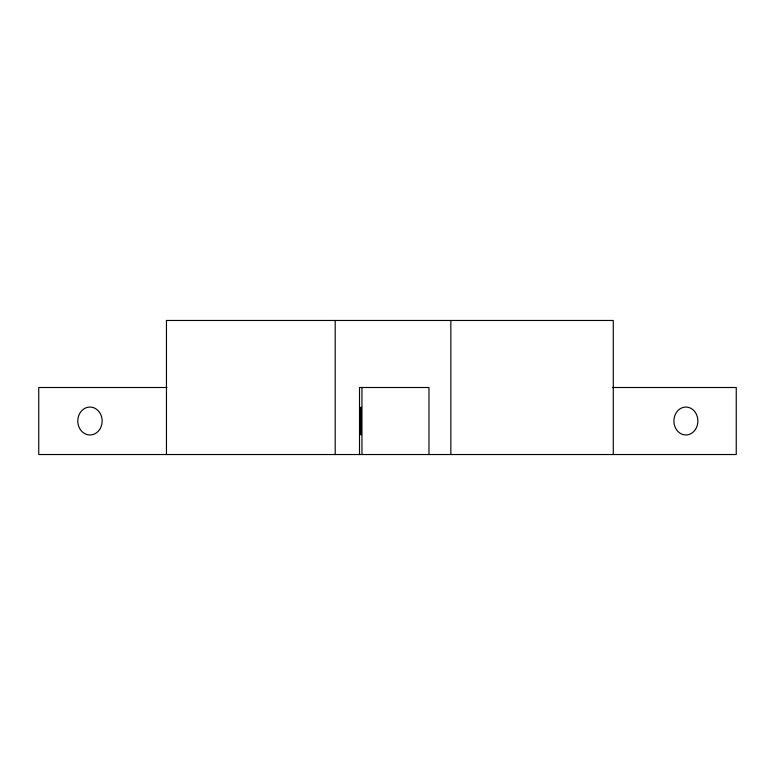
<?xml version="1.0" encoding="UTF-8"?>
<svg xmlns="http://www.w3.org/2000/svg" width="775" height="775" viewBox="0 0 775 775"><rect width="100%" height="100%" fill="white"/><g stroke="black" fill="none" stroke-linecap="round" stroke-linejoin="round"><path stroke-width="1.16" d="M166.954 387.5L38.75 387.5L38.75 454.528L736.25 454.528L736.25 387.5L612.415 387.5M613.287 454.528L613.287 320.472L166.46 320.472L166.46 454.528M450.847 320.472L450.847 454.528M428.972 454.528L428.972 387.5L359.513 387.5L359.513 454.528M361.954 387.5L361.954 454.528M335.197 320.472L335.197 454.528M360.898 419.188L361.102 434.978L361.102 407.049L360.898 419.188M695.398 429.515A13.969 11.993 -90 0 0 687.454 407.166A13.969 11.993 -90 0 0 674.812 426.357A13.969 11.993 -90 0 0 695.398 429.515M99.636 429.515A13.969 12.197 -90 0 0 91.557 407.166A13.969 12.197 -90 0 0 78.701 426.357A13.969 12.197 -90 0 0 99.636 429.515"/></g></svg>
